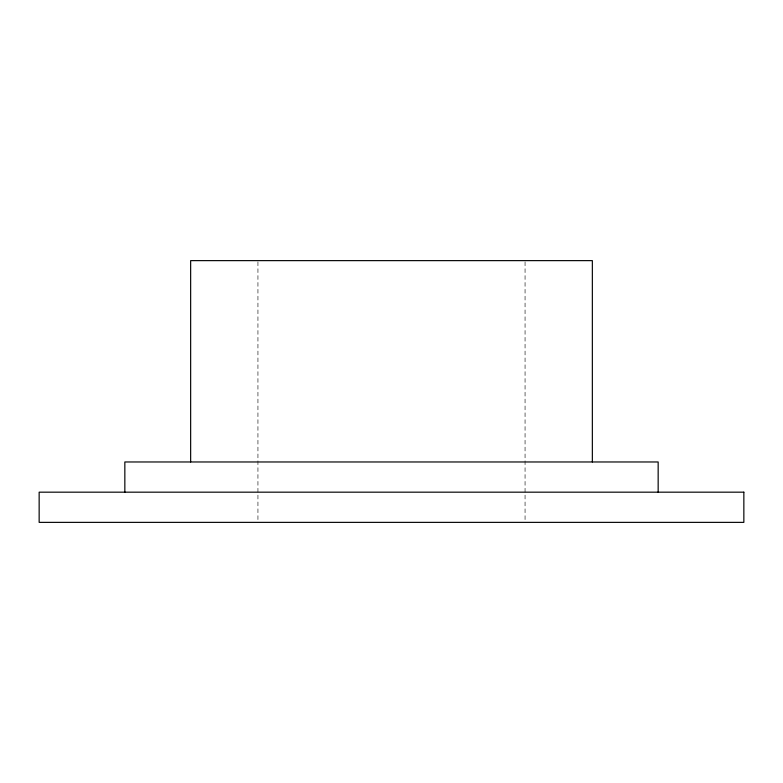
<?xml version="1.0" encoding="UTF-8"?>
<svg xmlns="http://www.w3.org/2000/svg" width="783" height="783" viewBox="0 0 783 783"><rect width="100%" height="100%" fill="white"/><g stroke="black" fill="none" stroke-linecap="round" stroke-linejoin="round"><path stroke-width="0.59" stroke-dasharray="3.92 2.94" d="M525.06 261.855L525.06 521.145M257.94 261.855L257.94 522.369"/><path stroke-width="1.17" d="M658.16 492.174L658.16 461.97L124.84 461.97L124.84 492.174M592.349 461.97L592.349 260.631L190.651 260.631L190.651 461.97M743.85 492.174L39.15 492.174L39.15 522.369L743.85 522.369L743.85 492.174"/></g></svg>
